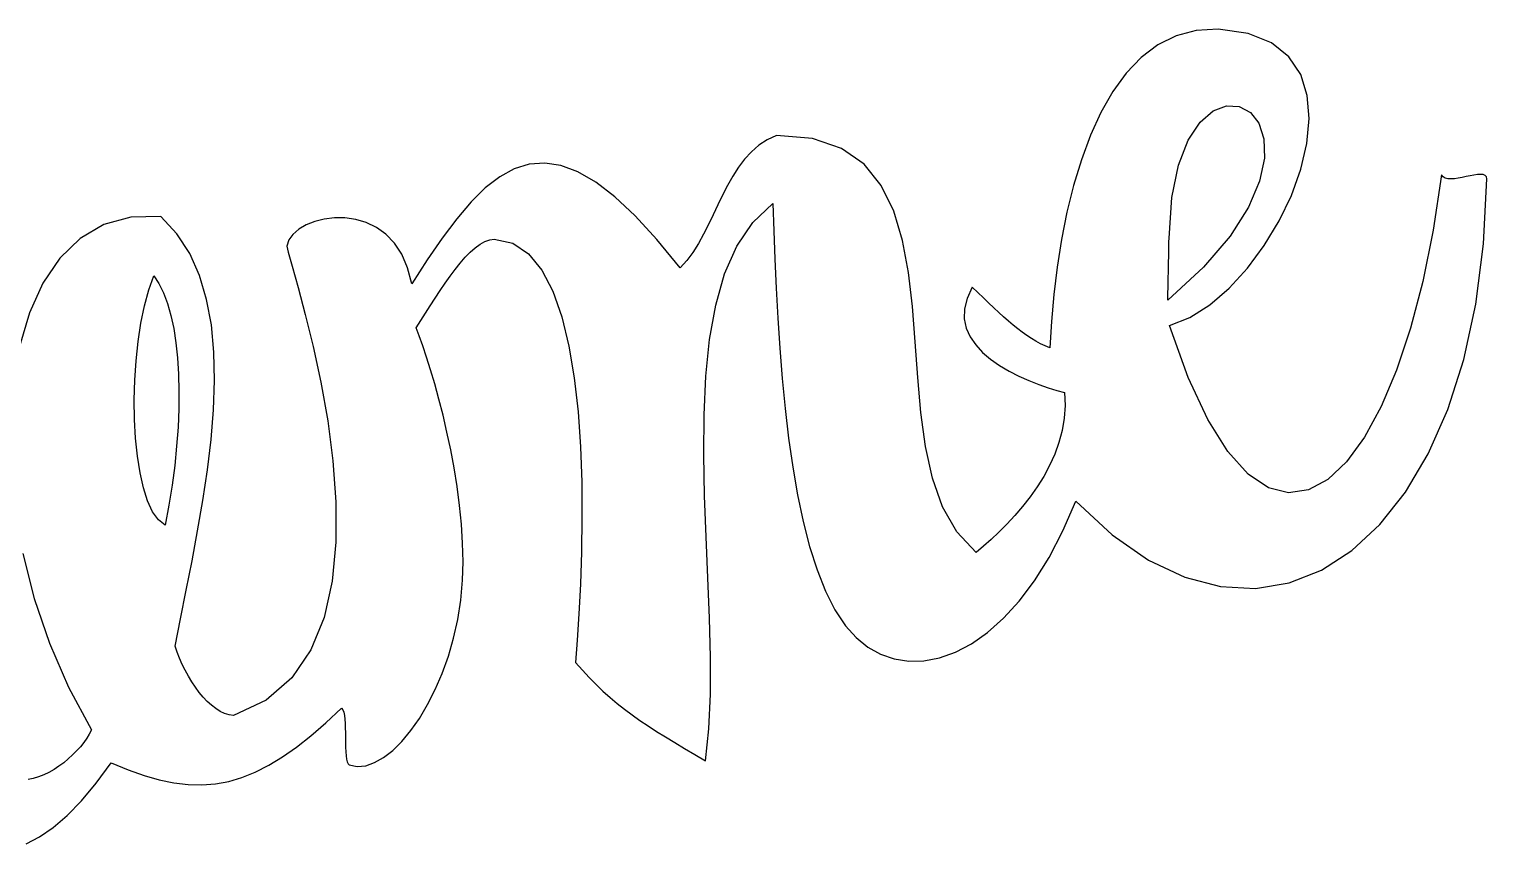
# Model space of a CAD drawing. Extents: x 23 to 503, y 214 to 344.
# Drawn here: x 367 to 420.2, y 258.5 to 288.2 of the extents above; entities that cross this region are included whole.
import ezdxf

# ---------------------------------------------------------------- set-up
doc = ezdxf.new("R2010")
doc.units = 0
doc.layers.add('Layer_1', color=7, linetype='CONTINUOUS')

msp = doc.modelspace()

# ---------------------------------------------------------------- linework, layer by layer
at = {"layer": 'Layer_1', "color": 1}
for points in [[(418.533552, 282.920087), (418.229006, 280.903024), (417.849276, 279.032482), (417.401417, 277.324882), (416.892542, 275.796644), (416.32965, 274.46419), (415.719881, 273.34394), (415.070318, 272.452315), (414.387961, 271.805735), (413.67995, 271.420622), (412.953369, 271.313395), (412.215217, 271.500476), (411.472662, 271.998286), (410.732704, 272.823244), (410.002454, 273.991772), (409.288968, 275.520291), (408.59933, 277.425221), (409.339909, 277.717165), (410.073066, 278.180996), (410.782375, 278.79085), (411.451496, 279.520864), (412.064031, 280.345172), (412.603611, 281.237912), (413.053869, 282.173218), (413.398434, 283.125227), (413.62091, 284.068076), (413.704927, 284.975898), (413.634118, 285.822832), (413.392084, 286.583012), (412.962485, 287.230575), (412.328924, 287.739656), (411.475005, 288.084392), (410.384385, 288.238918), (409.582338, 288.193868), (408.848024, 287.997503), (408.178818, 287.662769), (407.572182, 287.202616), (407.025546, 286.629993), (406.536313, 285.957848), (406.101917, 285.199129), (405.719788, 284.366785), (405.38733, 283.473764), (405.102032, 282.533016), (404.86124, 281.557489), (404.662442, 280.560131), (404.503043, 279.55389), (404.380446, 278.551716), (404.29211, 277.566557), (404.235468, 276.611362), (404.06478, 276.680491), (403.896266, 276.759925), (403.729303, 276.849429), (403.563215, 276.948767), (403.397353, 277.057701), (403.231124, 277.175997), (403.063851, 277.303419), (402.894913, 277.439728), (402.72366, 277.584691), (402.549445, 277.73807), (402.371616, 277.89963), (402.189583, 278.069134), (402.002639, 278.246346), (401.810192, 278.431029), (401.611592, 278.622949), (401.406191, 278.821868), (401.214026, 278.413485), (401.119481, 278.028049), (401.11299, 277.665448), (401.185352, 277.325566), (401.327056, 277.008293), (401.528703, 276.713513), (401.780869, 276.441114), (402.074182, 276.190983), (402.39919, 275.963007), (402.746492, 275.757073), (403.106692, 275.573067), (403.470364, 275.410876), (403.828081, 275.270387), (404.170473, 275.151487), (404.488114, 275.054063), (404.771606, 274.978001), (404.79249, 274.50738), (404.762631, 274.046171), (404.686629, 273.595379), (404.568942, 273.156009), (404.414115, 272.729063), (404.226607, 272.315547), (404.010932, 271.916463), (403.77158, 271.532817), (403.513036, 271.165613), (403.239788, 270.815854), (402.956381, 270.484544), (402.667272, 270.172688), (402.37695, 269.88129), (402.08993, 269.611353), (401.8107, 269.363883), (401.543774, 269.139882), (400.841803, 269.887857), (400.320764, 270.802428), (399.948936, 271.853696), (399.694626, 273.011761), (399.526026, 274.246725), (399.4115, 275.528689), (399.31927, 276.827753), (399.217642, 278.114019), (399.074866, 279.357588), (398.859248, 280.528561), (398.539039, 281.597039), (398.082516, 282.533123), (397.457986, 283.306914), (396.633672, 283.888513), (395.577907, 284.248022), (394.258913, 284.35554), (393.91923, 284.19994), (393.614515, 284.001111), (393.340675, 283.764135), (393.093646, 283.494095), (392.869364, 283.196074), (392.663736, 282.875153), (392.4727, 282.536415), (392.292191, 282.184942), (392.118116, 281.825818), (391.94644, 281.464123), (391.773043, 281.104941), (391.593888, 280.753354), (391.404912, 280.414444), (391.202023, 280.093293), (390.981128, 279.794985), (390.738191, 279.524601), (389.889266, 280.560229), (389.09704, 281.421806), (388.356122, 282.116), (387.66115, 282.649479), (387.006705, 283.02891), (386.387396, 283.260962), (385.797834, 283.352302), (385.232656, 283.309598), (384.686443, 283.139518), (384.153833, 282.848729), (383.62938, 282.4439), (383.107777, 281.931698), (382.583577, 281.318791), (382.051391, 280.611846), (381.505855, 279.817533), (380.941552, 278.942518), (380.791918, 279.527912), (380.578445, 280.021187), (380.310898, 280.427821), (379.999127, 280.753293), (379.652953, 281.003082), (379.28217, 281.182666), (378.896598, 281.297525), (378.506059, 281.353136), (378.120346, 281.354971), (377.74928, 281.308525), (377.402683, 281.219267), (377.090376, 281.092678), (376.822152, 280.934236), (376.607832, 280.749419), (376.45721, 280.543706), (376.380135, 280.322575), (376.428056, 280.101054), (376.574417, 279.584905), (376.793252, 278.813003), (377.058626, 277.82422), (377.34463, 276.657427), (377.6253, 275.351499), (377.874699, 273.945307), (378.066893, 272.477724), (378.175972, 270.987622), (378.175972, 269.513874), (378.040985, 268.095355), (377.745018, 266.770931), (377.262221, 265.579482), (376.566571, 264.559875), (375.632218, 263.750987), (374.43314, 263.191687), (374.273177, 263.213559), (374.112508, 263.263462), (373.952036, 263.339278), (373.792722, 263.438886), (373.635496, 263.560168), (373.48129, 263.701002), (373.331034, 263.859267), (373.18569, 264.032848), (373.046159, 264.219619), (372.913402, 264.41746), (372.788378, 264.624256), (372.671961, 264.837881), (372.56514, 265.056216), (372.468846, 265.277143), (372.383981, 265.49854), (372.311535, 265.718287), (372.505224, 266.71782), (372.711839, 267.759053), (372.922179, 268.832499), (373.126931, 269.928673), (373.316923, 271.038086), (373.482898, 272.151252), (373.615599, 273.258683), (373.705797, 274.350891), (373.744292, 275.41839), (373.721715, 276.451692), (373.629005, 277.441309), (373.456849, 278.377756), (373.195991, 279.251543), (372.83723, 280.053185), (372.37131, 280.773193), (371.789, 281.402081), (370.683197, 281.382548), (369.697875, 281.107183), (368.834247, 280.597897), (368.093611, 279.876603), (367.477153, 278.965215), (366.986171, 277.885644), (366.621878, 276.659804)], [(418.533552, 282.920087), (418.229006, 280.903024), (417.849276, 279.032482), (417.401417, 277.324882), (416.892542, 275.796644), (416.32965, 274.46419), (415.719881, 273.34394), (415.070318, 272.452315), (414.387961, 271.805735), (413.67995, 271.420622), (412.953369, 271.313395), (412.215217, 271.500476), (411.472662, 271.998286), (410.732704, 272.823244), (410.002454, 273.991772), (409.288968, 275.520291), (408.59933, 277.425221), (409.339909, 277.717165), (410.073066, 278.180996), (410.782375, 278.79085), (411.451496, 279.520864), (412.064031, 280.345172), (412.603611, 281.237912), (413.053869, 282.173218), (413.398434, 283.125227), (413.62091, 284.068076), (413.704927, 284.975898), (413.634118, 285.822832), (413.392084, 286.583012), (412.962485, 287.230575), (412.328924, 287.739656), (411.475005, 288.084392), (410.384385, 288.238918), (409.582338, 288.193868), (408.848024, 287.997503), (408.178818, 287.662769), (407.572182, 287.202616), (407.025546, 286.629993), (406.536313, 285.957848), (406.101917, 285.199129), (405.719788, 284.366785), (405.38733, 283.473764), (405.102032, 282.533016), (404.86124, 281.557489), (404.662442, 280.560131), (404.503043, 279.55389), (404.380446, 278.551716), (404.29211, 277.566557), (404.235468, 276.611362), (404.06478, 276.680491), (403.896266, 276.759925), (403.729303, 276.849429), (403.563215, 276.948767), (403.397353, 277.057701), (403.231124, 277.175997), (403.063851, 277.303419), (402.894913, 277.439728), (402.72366, 277.584691), (402.549445, 277.73807), (402.371616, 277.89963), (402.189583, 278.069134), (402.002639, 278.246346), (401.810192, 278.431029), (401.611592, 278.622949), (401.406191, 278.821868), (401.214026, 278.413485), (401.119481, 278.028049), (401.11299, 277.665448), (401.185352, 277.325566), (401.327056, 277.008293), (401.528703, 276.713513), (401.780869, 276.441114), (402.074182, 276.190983), (402.39919, 275.963007), (402.746492, 275.757073), (403.106692, 275.573067), (403.470364, 275.410876), (403.828081, 275.270387), (404.170473, 275.151487), (404.488114, 275.054063), (404.771606, 274.978001), (404.79249, 274.50738), (404.762631, 274.046171), (404.686629, 273.595379), (404.568942, 273.156009), (404.414115, 272.729063), (404.226607, 272.315547), (404.010932, 271.916463), (403.77158, 271.532817), (403.513036, 271.165613), (403.239788, 270.815854), (402.956381, 270.484544), (402.667272, 270.172688), (402.37695, 269.88129), (402.08993, 269.611353), (401.8107, 269.363883), (401.543774, 269.139882), (400.841803, 269.887857), (400.320764, 270.802428), (399.948936, 271.853696), (399.694626, 273.011761), (399.526026, 274.246725), (399.4115, 275.528689), (399.31927, 276.827753), (399.217642, 278.114019), (399.074866, 279.357588), (398.859248, 280.528561), (398.539039, 281.597039), (398.082516, 282.533123), (397.457986, 283.306914), (396.633672, 283.888513), (395.577907, 284.248022), (394.258913, 284.35554), (393.91923, 284.19994), (393.614515, 284.001111), (393.340675, 283.764135), (393.093646, 283.494095), (392.869364, 283.196074), (392.663736, 282.875153), (392.4727, 282.536415), (392.292191, 282.184942), (392.118116, 281.825818), (391.94644, 281.464123), (391.773043, 281.104941), (391.593888, 280.753354), (391.404912, 280.414444), (391.202023, 280.093293), (390.981128, 279.794985), (390.738191, 279.524601), (389.889266, 280.560229), (389.09704, 281.421806), (388.356122, 282.116), (387.66115, 282.649479), (387.006705, 283.02891), (386.387396, 283.260962), (385.797834, 283.352302), (385.232656, 283.309598), (384.686443, 283.139518), (384.153833, 282.848729), (383.62938, 282.4439), (383.107777, 281.931698), (382.583577, 281.318791), (382.051391, 280.611846), (381.505855, 279.817533), (380.941552, 278.942518), (380.791918, 279.527912), (380.578445, 280.021187), (380.310898, 280.427821), (379.999127, 280.753293), (379.652953, 281.003082), (379.28217, 281.182666), (378.896598, 281.297525), (378.506059, 281.353136), (378.120346, 281.354971), (377.74928, 281.308525), (377.402683, 281.219267), (377.090376, 281.092678), (376.822152, 280.934236), (376.607832, 280.749419), (376.45721, 280.543706), (376.380135, 280.322575), (376.428056, 280.101054), (376.574417, 279.584905), (376.793252, 278.813003), (377.058626, 277.82422), (377.34463, 276.657427), (377.6253, 275.351499), (377.874699, 273.945307), (378.066893, 272.477724), (378.175972, 270.987622), (378.175972, 269.513874), (378.040985, 268.095355), (377.745018, 266.770931), (377.262221, 265.579482), (376.566571, 264.559875), (375.632218, 263.750987), (374.43314, 263.191687), (374.273177, 263.213559), (374.112508, 263.263462), (373.952036, 263.339278), (373.792722, 263.438886), (373.635496, 263.560168), (373.48129, 263.701002), (373.331034, 263.859267), (373.18569, 264.032848), (373.046159, 264.219619), (372.913402, 264.41746), (372.788378, 264.624256), (372.671961, 264.837881), (372.56514, 265.056216), (372.468846, 265.277143), (372.383981, 265.49854), (372.311535, 265.718287), (372.505224, 266.71782), (372.711839, 267.759053), (372.922179, 268.832499), (373.126931, 269.928673), (373.316923, 271.038086), (373.482898, 272.151252), (373.615599, 273.258683), (373.705797, 274.350891), (373.744292, 275.41839), (373.721715, 276.451692), (373.629005, 277.441309), (373.456849, 278.377756), (373.195991, 279.251543), (372.83723, 280.053185), (372.37131, 280.773193), (371.789, 281.402081), (370.683197, 281.382548), (369.697875, 281.107183), (368.834247, 280.597897), (368.093611, 279.876603), (367.477153, 278.965215), (366.986171, 277.885644), (366.621878, 276.659804)], [(408.588746, 280.613979), (408.687214, 282.091298), (408.932013, 283.278441), (409.288883, 284.191341), (409.72359, 284.845929), (410.201872, 285.258135), (410.689467, 285.443892), (411.152114, 285.41913), (411.555607, 285.199781), (411.865657, 284.801777), (412.048029, 284.241048), (412.068349, 283.533525), (411.892609, 282.695141), (411.486435, 281.741827), (410.815564, 280.689514), (409.845764, 279.554133), (408.542772, 278.351615), (408.545594, 278.493013), (408.548417, 278.63441), (408.551239, 278.775808), (408.554061, 278.917206), (408.556883, 279.058603), (408.559706, 279.200001), (408.562528, 279.341399), (408.56535, 279.482797), (408.568172, 279.624195), (408.570994, 279.765592), (408.573817, 279.90699), (408.576639, 280.048388), (408.579461, 280.189785), (408.582283, 280.331183), (408.585106, 280.472581), (408.588746, 280.613979)], [(408.588746, 280.613979), (408.687214, 282.091298), (408.932013, 283.278441), (409.288883, 284.191341), (409.72359, 284.845929), (410.201872, 285.258135), (410.689467, 285.443892), (411.152114, 285.41913), (411.555607, 285.199781), (411.865657, 284.801777), (412.048029, 284.241048), (412.068349, 283.533525), (411.892609, 282.695141), (411.486435, 281.741827), (410.815564, 280.689514), (409.845764, 279.554133), (408.542772, 278.351615), (408.545594, 278.493013), (408.548417, 278.63441), (408.551239, 278.775808), (408.554061, 278.917206), (408.556883, 279.058603), (408.559706, 279.200001), (408.562528, 279.341399), (408.56535, 279.482797), (408.568172, 279.624195), (408.570994, 279.765592), (408.573817, 279.90699), (408.576639, 280.048388), (408.579461, 280.189785), (408.582283, 280.331183), (408.585106, 280.472581), (408.588746, 280.613979)], [(366.863432, 258.504521), (367.353003, 258.757005), (367.851182, 259.10093), (368.360283, 259.539966), (368.882648, 260.077788), (369.420563, 260.718063), (369.976344, 261.46447), (370.588427, 261.209282), (371.171047, 261.001279), (371.727984, 260.841191), (372.263134, 260.729744), (372.780334, 260.667667), (373.283395, 260.6557), (373.776212, 260.694545), (374.262594, 260.784944), (374.746407, 260.927621), (375.231462, 261.123306), (375.721654, 261.372728), (376.220764, 261.676611), (376.732715, 262.035685), (377.261289, 262.450676), (377.810353, 262.922314), (378.383744, 263.451326), (378.427036, 263.395073), (378.459944, 263.307116), (378.483932, 263.19217), (378.500584, 263.054953), (378.511308, 262.90018), (378.517517, 262.732568), (378.520904, 262.556831), (378.523726, 262.37769), (378.526548, 262.199859), (378.529652, 262.028057), (378.535579, 261.866998), (378.546021, 261.721397), (378.56239, 261.595974), (378.586097, 261.495444), (378.618524, 261.424524), (378.661196, 261.387929), (378.954284, 261.328462), (379.264249, 261.356656), (379.586518, 261.467442), (379.916492, 261.655786), (380.249515, 261.916644), (380.581013, 262.244967), (380.906387, 262.635712), (381.221036, 263.08383), (381.520361, 263.584281), (381.799705, 264.132015), (382.054523, 264.721986), (382.280188, 265.349149), (382.472128, 266.00846), (382.625656, 266.694872), (382.736259, 267.40334), (382.79928, 268.128818), (382.815931, 268.798173), (382.800973, 269.47979), (382.757539, 270.168368), (382.688931, 270.858606), (382.598478, 271.545204), (382.489484, 272.222862), (382.365222, 272.886278), (382.22905, 273.530154), (382.084213, 274.149187), (381.934043, 274.738078), (381.781868, 275.291526), (381.630936, 275.804231), (381.484547, 276.270892), (381.346061, 276.686209), (381.21875, 277.044882), (381.10589, 277.341609), (381.272344, 277.602098), (381.44323, 277.871342), (381.617954, 278.145787), (381.795838, 278.421875), (381.97632, 278.696051), (382.158776, 278.964759), (382.342588, 279.224444), (382.527133, 279.471549), (382.711819, 279.702518), (382.895997, 279.913796), (383.079075, 280.101827), (383.260431, 280.263055), (383.439444, 280.393924), (383.615523, 280.490879), (383.788017, 280.550363), (383.956334, 280.56882), (384.631523, 280.42564), (385.20909, 280.042965), (385.696008, 279.448629), (386.099135, 278.670468), (386.425412, 277.736313), (386.681754, 276.674), (386.875076, 275.511363), (387.012265, 274.276234), (387.10029, 272.996449), (387.14601, 271.699842), (387.156452, 270.414245), (387.13839, 269.167494), (387.098766, 267.987422), (387.044494, 266.901862), (386.982547, 265.938652), (386.91978, 265.125621), (387.170309, 264.840963), (387.420132, 264.573004), (387.670774, 264.31989), (387.923645, 264.079778), (388.180241, 263.850814), (388.442031, 263.631149), (388.71048, 263.418938), (388.987058, 263.212332), (389.273232, 263.009476), (389.57044, 262.808525), (389.880179, 262.607631), (390.203916, 262.404942), (390.543119, 262.198615), (390.899255, 261.986793), (391.273792, 261.76763), (391.668169, 261.539282), (391.792996, 262.701625), (391.848481, 263.969661), (391.851303, 265.323848), (391.815151, 266.744633), (391.756646, 268.212477), (391.691509, 269.70783), (391.635375, 271.21115), (391.603936, 272.70289), (391.612967, 274.163504), (391.677878, 275.573446), (391.814473, 276.913172), (392.038417, 278.163135), (392.365399, 279.30379), (392.811056, 280.315591), (393.39108, 281.178993), (394.121132, 281.874451), (394.159401, 280.883557), (394.201989, 279.850008), (394.251632, 278.783724), (394.311039, 277.694629), (394.382921, 276.592644), (394.470072, 275.48769), (394.575199, 274.38969), (394.701014, 273.308565), (394.850281, 272.254238), (395.025711, 271.23663), (395.230068, 270.265662), (395.466034, 269.351258), (395.736403, 268.503341), (396.043884, 267.731827), (396.391186, 267.046642), (396.781076, 266.457709), (397.163375, 266.031325), (397.590857, 265.687271), (398.057878, 265.428228), (398.558907, 265.256865), (399.0883, 265.175862), (399.640496, 265.187884), (400.209879, 265.295628), (400.790833, 265.501758), (401.377799, 265.808951), (401.96516, 266.219884), (402.5473, 266.737228), (403.118687, 267.363665), (403.673649, 268.101866), (404.206625, 268.954509), (404.712029, 269.924269), (405.184243, 271.013823), (406.507865, 269.786269), (407.837866, 268.863189), (409.161855, 268.235413), (410.467415, 267.89378), (411.742184, 267.829117), (412.973774, 268.032264), (414.149794, 268.494047), (415.257827, 269.205307), (416.285482, 270.156875), (417.220372, 271.339584), (418.050133, 272.744268), (418.762321, 274.361761), (419.344602, 276.182896), (419.78453, 278.198507), (420.069772, 280.399428), (420.187882, 282.776492), (420.172078, 282.852864), (420.125934, 282.90283), (420.05346, 282.930124), (419.958689, 282.938477), (419.845603, 282.931625), (419.718208, 282.913298), (419.580483, 282.887229), (419.436465, 282.857149), (419.290133, 282.826792), (419.145494, 282.79989), (419.006528, 282.780177), (418.877242, 282.771386), (418.761644, 282.777247), (418.663713, 282.801493), (418.587484, 282.847859), (418.536938, 282.920075), (418.533552, 282.920087)], [(366.863432, 258.504521), (367.353003, 258.757005), (367.851182, 259.10093), (368.360283, 259.539966), (368.882648, 260.077788), (369.420563, 260.718063), (369.976344, 261.46447), (370.588427, 261.209282), (371.171047, 261.001279), (371.727984, 260.841191), (372.263134, 260.729744), (372.780334, 260.667667), (373.283395, 260.6557), (373.776212, 260.694545), (374.262594, 260.784944), (374.746407, 260.927621), (375.231462, 261.123306), (375.721654, 261.372728), (376.220764, 261.676611), (376.732715, 262.035685), (377.261289, 262.450676), (377.810353, 262.922314), (378.383744, 263.451326), (378.427036, 263.395073), (378.459944, 263.307116), (378.483932, 263.19217), (378.500584, 263.054953), (378.511308, 262.90018), (378.517517, 262.732568), (378.520904, 262.556831), (378.523726, 262.37769), (378.526548, 262.199859), (378.529652, 262.028057), (378.535579, 261.866998), (378.546021, 261.721397), (378.56239, 261.595974), (378.586097, 261.495444), (378.618524, 261.424524), (378.661196, 261.387929), (378.954284, 261.328462), (379.264249, 261.356656), (379.586518, 261.467442), (379.916492, 261.655786), (380.249515, 261.916644), (380.581013, 262.244967), (380.906387, 262.635712), (381.221036, 263.08383), (381.520361, 263.584281), (381.799705, 264.132015), (382.054523, 264.721986), (382.280188, 265.349149), (382.472128, 266.00846), (382.625656, 266.694872), (382.736259, 267.40334), (382.79928, 268.128818), (382.815931, 268.798173), (382.800973, 269.47979), (382.757539, 270.168368), (382.688931, 270.858606), (382.598478, 271.545204), (382.489484, 272.222862), (382.365222, 272.886278), (382.22905, 273.530154), (382.084213, 274.149187), (381.934043, 274.738078), (381.781868, 275.291526), (381.630936, 275.804231), (381.484547, 276.270892), (381.346061, 276.686209), (381.21875, 277.044882), (381.10589, 277.341609), (381.272344, 277.602098), (381.44323, 277.871342), (381.617954, 278.145787), (381.795838, 278.421875), (381.97632, 278.696051), (382.158776, 278.964759), (382.342588, 279.224444), (382.527133, 279.471549), (382.711819, 279.702518), (382.895997, 279.913796), (383.079075, 280.101827), (383.260431, 280.263055), (383.439444, 280.393924), (383.615523, 280.490879), (383.788017, 280.550363), (383.956334, 280.56882), (384.631523, 280.42564), (385.20909, 280.042965), (385.696008, 279.448629), (386.099135, 278.670468), (386.425412, 277.736313), (386.681754, 276.674), (386.875076, 275.511363), (387.012265, 274.276234), (387.10029, 272.996449), (387.14601, 271.699842), (387.156452, 270.414245), (387.13839, 269.167494), (387.098766, 267.987422), (387.044494, 266.901862), (386.982547, 265.938652), (386.91978, 265.125621), (387.170309, 264.840963), (387.420132, 264.573004), (387.670774, 264.31989), (387.923645, 264.079778), (388.180241, 263.850814), (388.442031, 263.631149), (388.71048, 263.418938), (388.987058, 263.212332), (389.273232, 263.009476), (389.57044, 262.808525), (389.880179, 262.607631), (390.203916, 262.404942), (390.543119, 262.198615), (390.899255, 261.986793), (391.273792, 261.76763), (391.668169, 261.539282), (391.792996, 262.701625), (391.848481, 263.969661), (391.851303, 265.323848), (391.815151, 266.744633), (391.756646, 268.212477), (391.691509, 269.70783), (391.635375, 271.21115), (391.603936, 272.70289), (391.612967, 274.163504), (391.677878, 275.573446), (391.814473, 276.913172), (392.038417, 278.163135), (392.365399, 279.30379), (392.811056, 280.315591), (393.39108, 281.178993), (394.121132, 281.874451), (394.159401, 280.883557), (394.201989, 279.850008), (394.251632, 278.783724), (394.311039, 277.694629), (394.382921, 276.592644), (394.470072, 275.48769), (394.575199, 274.38969), (394.701014, 273.308565), (394.850281, 272.254238), (395.025711, 271.23663), (395.230068, 270.265662), (395.466034, 269.351258), (395.736403, 268.503341), (396.043884, 267.731827), (396.391186, 267.046642), (396.781076, 266.457709), (397.163375, 266.031325), (397.590857, 265.687271), (398.057878, 265.428228), (398.558907, 265.256865), (399.0883, 265.175862), (399.640496, 265.187884), (400.209879, 265.295628), (400.790833, 265.501758), (401.377799, 265.808951), (401.96516, 266.219884), (402.5473, 266.737228), (403.118687, 267.363665), (403.673649, 268.101866), (404.206625, 268.954509), (404.712029, 269.924269), (405.184243, 271.013823), (406.507865, 269.786269), (407.837866, 268.863189), (409.161855, 268.235413), (410.467415, 267.89378), (411.742184, 267.829117), (412.973774, 268.032264), (414.149794, 268.494047), (415.257827, 269.205307), (416.285482, 270.156875), (417.220372, 271.339584), (418.050133, 272.744268), (418.762321, 274.361761), (419.344602, 276.182896), (419.78453, 278.198507), (420.069772, 280.399428), (420.187882, 282.776492), (420.172078, 282.852864), (420.125934, 282.90283), (420.05346, 282.930124), (419.958689, 282.938477), (419.845603, 282.931625), (419.718208, 282.913298), (419.580483, 282.887229), (419.436465, 282.857149), (419.290133, 282.826792), (419.145494, 282.79989), (419.006528, 282.780177), (418.877242, 282.771386), (418.761644, 282.777247), (418.663713, 282.801493), (418.587484, 282.847859), (418.536938, 282.920075)], [(371.524502, 279.234265), (371.713675, 278.950696), (371.881202, 278.613287), (372.02714, 278.225425), (372.151374, 277.790494), (372.253905, 277.311881), (372.334705, 276.792969), (372.393746, 276.237145), (372.431, 275.647794), (372.446522, 275.028301), (372.440031, 274.382051), (372.411724, 273.712431), (372.361488, 273.022824), (372.289324, 272.316617), (372.195175, 271.597195), (372.079012, 270.867942), (371.940808, 270.132246), (371.698351, 270.325774), (371.485612, 270.626587), (371.302421, 271.02242), (371.148582, 271.501007), (371.023896, 272.050082), (370.928194, 272.657381), (370.861308, 273.310638), (370.82301, 273.997588), (370.813132, 274.705964), (370.831477, 275.423502), (370.877931, 276.137937), (370.95224, 276.837002), (371.054235, 277.508433), (371.183718, 278.139964), (371.340521, 278.71933), (371.524474, 279.234265), (371.524502, 279.234265)], [(371.524502, 279.234265), (371.713675, 278.950696), (371.881202, 278.613287), (372.02714, 278.225425), (372.151374, 277.790494), (372.253905, 277.311881), (372.334705, 276.792969), (372.393746, 276.237145), (372.431, 275.647794), (372.446522, 275.028301), (372.440031, 274.382051), (372.411724, 273.712431), (372.361488, 273.022824), (372.289324, 272.316617), (372.195175, 271.597195), (372.079012, 270.867942), (371.940808, 270.132246), (371.698351, 270.325774), (371.485612, 270.626587), (371.302421, 271.02242), (371.148582, 271.501007), (371.023896, 272.050082), (370.928194, 272.657381), (370.861308, 273.310638), (370.82301, 273.997588), (370.813132, 274.705964), (370.831477, 275.423502), (370.877931, 276.137937), (370.95224, 276.837002), (371.054235, 277.508433), (371.183718, 278.139964), (371.340521, 278.71933), (371.524474, 279.234265), (371.524502, 279.234265)], [(366.74425, 269.10352), (367.166229, 267.460236), (367.723618, 265.824073), (368.417687, 264.216944), (369.249621, 262.660762), (369.17249, 262.512102), (369.078651, 262.359569), (368.969431, 262.204987), (368.8461, 262.05018), (368.710041, 261.896976), (368.562551, 261.747192), (368.40493, 261.60266), (368.238504, 261.465198), (368.064598, 261.336635), (367.884541, 261.21879), (367.699657, 261.11349), (367.511245, 261.022561), (367.320632, 260.947826), (367.129145, 260.891107), (366.93808, 260.85423)], [(366.74425, 269.10352), (367.166229, 267.460236), (367.723618, 265.824073), (368.417687, 264.216944), (369.249621, 262.660762), (369.17249, 262.512102), (369.078651, 262.359569), (368.969431, 262.204987), (368.8461, 262.05018), (368.710041, 261.896976), (368.562551, 261.747192), (368.40493, 261.60266), (368.238504, 261.465198), (368.064598, 261.336635), (367.884541, 261.21879), (367.699657, 261.11349), (367.511245, 261.022561), (367.320632, 260.947826), (367.129145, 260.891107), (366.93808, 260.85423)]]:
    msp.add_lwpolyline(points, dxfattribs=at)

doc.saveas('drawing.dxf')
